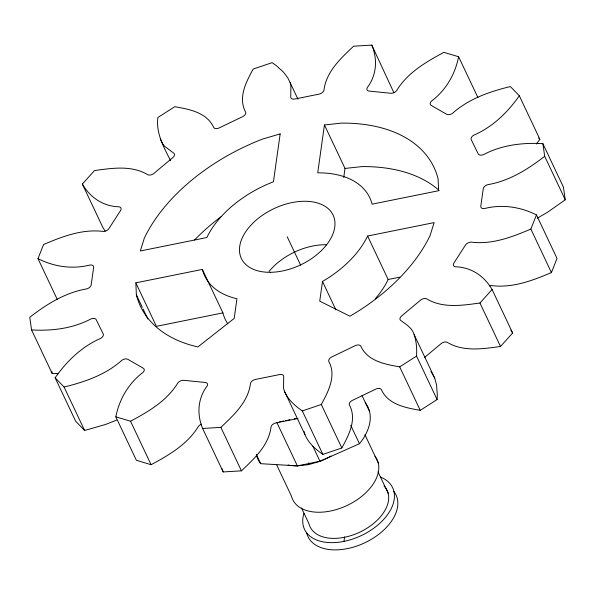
<?xml version="1.0" encoding="UTF-8"?>
<svg xmlns="http://www.w3.org/2000/svg" width="595" height="595" viewBox="0 0 595 595"><rect width="100%" height="100%" fill="white"/><g stroke="black" fill="none" stroke-linecap="round" stroke-linejoin="round"><path stroke-width="0.89" d="M160.308 138.985L162.621 143.678L164.547 146.214L173.74 153.146A4.782 2.93 -25.3 0 1 172.572 157.794L154.246 173.13A4.782 2.93 -25.3 0 1 147.887 174.789C131.726 165.031 112.172 168.14 94.493 170.572L82.355 184.056C90.098 197.547 103.285 206.42 119.074 206.8A4.782 2.93 -25.3 0 1 120.391 210.749L109.19 228.22A4.782 2.93 -25.3 0 1 103.27 231.44C82.437 228.8 62.371 236.52 43.576 244.508L37.991 258.654C53.981 266.761 72.516 269.513 90.009 265.013A4.782 2.93 -25.3 0 1 93.608 267.668L91.228 284.603A4.782 2.93 -25.3 0 1 86.654 288.91C65.279 292.517 46.611 304.246 29.75 317.276L31.572 329.92C51.891 331.11 72.754 328.566 90.968 318.935A4.782 2.93 -25.3 0 1 96.308 319.887L103.113 333.713A4.782 2.93 -25.3 0 1 100.577 338.443C81.746 346.588 66.774 361.202 55.127 377.788L64.074 387.018C84.78 381.983 105.627 374.791 121.811 360.347A4.782 2.93 -25.3 0 1 128.066 359.454L143.023 368.067A4.782 2.93 -25.3 0 1 142.912 372.5C128.572 383.254 119.253 399.371 115.832 416.835L130.543 421.238C148.445 411.599 166.994 400.844 177.831 382.949A4.782 2.93 -25.3 0 1 184.056 380.346L204.888 382.436A4.782 2.93 -25.3 0 1 207.216 385.895C197.726 398.427 196.707 414.202 202.635 428.467L220.871 427.374C233.686 415.176 248.271 401.923 250.502 383.299A4.782 2.93 -25.3 0 1 255.753 379.379L279.286 374.627A4.782 2.93 -25.3 0 1 283.703 376.59L283.547 388.014L284.373 391.071L304.93 434.551C308.411 443.007 315.491 449.299 322.869 454.394L341.857 447.976C348.834 435.094 357.231 419.267 349.325 404.823A4.782 2.93 -25.3 0 1 352.79 400.182L375.445 389.309A4.782 2.93 -25.3 0 1 381.283 389.48C387.977 404.622 405.708 407.776 420.248 410.342L437.094 399.565L416.545 356.093C417.013 348.856 416.455 341.493 414.135 334.591C412.171 327.83 405.991 324.349 400.71 320.43A4.782 2.93 -25.3 0 1 401.87 315.781L420.196 300.438A4.782 2.93 -25.3 0 1 426.555 298.787C442.725 308.545 462.27 305.436 479.957 303.004L492.095 289.52C484.352 276.028 471.158 267.155 455.368 266.776A4.782 2.93 -25.3 0 1 454.052 262.826L465.26 245.356A4.782 2.93 -25.3 0 1 471.18 242.135C492.013 244.776 512.072 237.055 530.874 229.068L536.459 214.921C520.469 206.815 501.935 204.055 484.434 208.562A4.782 2.93 -25.3 0 1 480.834 205.907L483.214 188.965A4.782 2.93 -25.3 0 1 487.796 184.666C509.164 181.051 527.832 169.33 544.693 156.299L542.878 143.648C522.551 142.465 501.689 145.009 483.475 154.641A4.782 2.93 -25.3 0 1 478.142 153.689L471.337 139.862A4.782 2.93 -25.3 0 1 473.873 135.132C492.697 126.988 507.669 112.373 519.323 95.788L510.376 86.558C489.663 91.593 468.815 98.785 452.639 113.229A4.782 2.93 -25.3 0 1 446.384 114.121L431.427 105.508A4.782 2.93 -25.3 0 1 431.539 101.076C445.878 90.321 455.19 74.197 458.611 56.741L443.9 52.338C425.998 61.977 407.456 72.731 396.62 90.626A4.782 2.93 -25.3 0 1 390.394 93.229L369.562 91.139A4.782 2.93 -25.3 0 1 367.227 87.673C376.717 75.141 377.743 59.374 371.808 45.108L353.571 46.202C340.757 58.399 326.179 71.653 323.94 90.276A4.782 2.93 -25.3 0 1 318.697 94.196L295.165 98.948A4.782 2.93 -25.3 0 1 290.739 96.985L290.903 85.561L290.07 82.497L287.757 77.804L283.25 71.898L275.879 65.286L272.131 62.654L253.143 69.079C246.166 81.954 237.769 97.788 245.675 112.232A4.782 2.93 -25.3 0 1 242.21 116.865L219.555 127.739A4.782 2.93 -25.3 0 1 213.717 127.568C207.023 112.425 189.292 109.272 174.752 106.706L157.906 117.483C155.756 133.191 163.848 147.218 170.587 160.717M437.094 399.565L437.31 395.028L436.604 385.218L434.692 378.07L414.135 334.591M324.446 124.957L317.715 172.847A91.332 56.019 -25.3 0 1 372.083 204.167L438.612 190.727L438.084 178.79A162.368 99.596 -25.3 0 0 341.441 123.113L324.446 124.957L345.003 168.437L343.732 177.474M322.497 281.465L319.731 301.137L349.934 316.22A162.368 99.596 -25.3 0 0 430.126 235.449L434.134 222.597L367.606 236.029A91.332 56.019 -25.3 0 1 322.497 281.465L335.937 309.891M256.378 454.937A60.891 37.351 -25.3 0 0 260.684 463.691L297.359 465.87L308.53 464.658L308.783 462.858M343.962 541.383L344.602 536.824M489.432 285.994A4.782 2.93 -25.3 0 1 491.73 285.607C512.563 288.248 532.629 280.528 551.424 272.54L557.009 258.394L536.459 214.921M284.373 391.071C287.861 399.528 294.942 405.82 302.312 410.922L321.3 404.496C328.276 391.622 336.673 375.787 328.767 361.344A4.782 2.93 -25.3 0 1 332.241 356.71L354.888 345.836A4.782 2.93 -25.3 0 1 360.726 346.007C367.427 361.15 385.151 364.304 399.699 366.87L416.545 356.093M536.43 143.997L539.873 139.26L519.323 95.788M424.54 357.483L440.754 343.917A4.782 2.93 -25.3 0 1 447.113 342.259C463.274 352.017 482.828 348.908 500.507 346.483L512.645 332.992L492.095 289.52M202.635 428.467L223.192 471.947L241.429 470.846C254.243 458.648 268.821 445.402 271.06 426.771A4.782 2.93 -25.3 0 1 276.303 422.852L298.028 418.464M542.878 143.648L563.428 187.127L565.25 199.771L547.526 212.289L537.226 218.216M115.832 416.835L136.389 460.307L151.1 464.71C169.002 455.071 187.544 444.316 198.38 426.422A4.782 2.93 -25.3 0 1 201.616 424.153M308.53 464.658L319.991 461.296L359.447 443.736A60.891 37.351 -25.3 0 0 365.218 402.689M116.627 420.115L105.538 424.458L84.624 430.49L75.677 421.26L55.127 377.788M135.838 282.848L202.359 269.409A91.332 56.019 -25.3 0 0 236.959 298.742L234.199 318.414L197.867 346.937A162.368 99.596 -25.3 0 1 136.359 294.785L135.838 282.848L155.994 325.487M156.388 326.328L222.917 312.888A91.332 56.019 -25.3 0 0 227.751 323.777M375.281 298.75A91.332 56.019 -25.3 0 0 388.156 279.509L399.847 277.144M279.419 421.87L283.77 420.992M285.511 420.635L287.251 420.286M288.121 420.107L289.862 419.758M294.213 418.88L295.953 418.53M288.106 465.037A46.678 28.634 -25.3 0 0 297.359 465.87L319.991 461.296A46.678 28.634 -25.3 0 0 330.976 456.023M345.003 168.437L361.991 166.593A162.368 99.596 -25.3 0 1 439.17 190.474M31.572 329.92L52.122 373.4L58.02 373.645M538.594 137.943L539.873 139.26M430.929 371.466L434.692 378.07M510.83 330.128L512.645 332.992M105.181 231.105L102.905 227.528L82.355 184.056M544.693 156.299L565.25 199.771M458.611 56.741L477.978 97.706M530.874 229.068L551.424 272.54M371.808 45.108L393.808 92.56M479.957 303.004L500.507 346.483M367.606 236.029L388.156 279.509M290.07 82.497L297.976 99.224M399.699 366.87L420.248 410.342M287.221 236.788L300.661 265.214M362.013 395.556L369.525 411.443M364.936 434.737L378.249 462.888M377.996 471.79L388.178 493.322M350.753 425.343L359.447 443.736M321.3 404.496L341.857 447.976M302.312 410.922L322.869 454.394M312.881 446.25L319.991 461.296M276.809 422.398L297.359 465.87M202.359 269.409L222.917 312.888M301.539 508.041L308.976 523.771A42.624 26.143 -25.3 0 0 361.366 531.394A42.624 26.143 -25.3 0 0 384.013 485.884M276.623 464.769L291.498 496.237A46.678 28.634 -25.3 0 0 347.517 505.259A46.678 28.634 -25.3 0 0 374.947 456.179M256.333 454.491L260.684 463.691M220.871 427.374L241.429 470.846M136.359 294.785L142.287 307.325M143.083 308.998L147.82 319.032M130.543 421.238L151.1 464.71M37.991 258.654L57.358 299.62M64.074 387.018L84.624 430.49M222.039 468.763L223.192 471.947M304.097 431.487L304.93 434.551M51.862 371.592L52.122 373.4M269.029 271.476A50.739 31.126 -25.3 0 1 326.64 244.753M194.55 239.993A162.368 99.596 -25.3 0 1 221.05 216.729M380.406 477.041A48.708 29.876 -25.3 0 1 361.507 535.485A48.708 29.876 -25.3 0 1 303.948 513.396M393.816 491.396A48.708 29.876 -25.3 0 1 365.196 542.603A48.708 29.876 -25.3 0 1 306.745 533.194M280.171 133.905L273.44 181.787A91.332 56.019 -25.3 0 0 206.844 237.539L140.316 250.978L144.325 238.126A162.368 99.596 -25.3 0 1 262.722 139.014L280.171 133.905M270.279 272.309A50.739 31.126 -25.3 0 0 334.368 218.662A50.739 31.126 -25.3 0 0 257.018 219.391A50.739 31.126 -25.3 0 0 270.279 272.309"/></g></svg>
